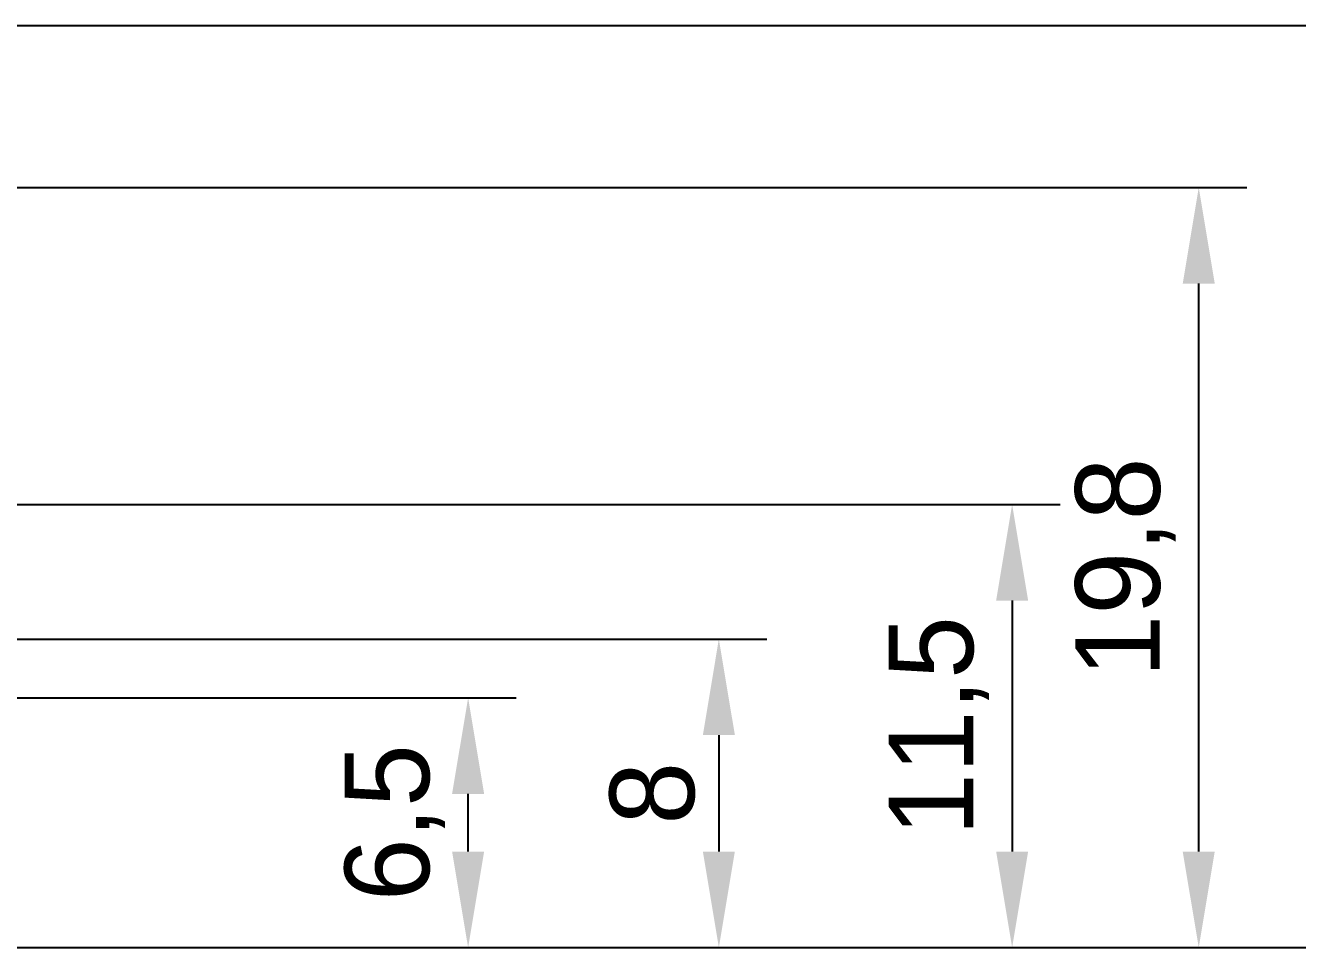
# Model space of a CAD drawing. Header units: millimetres. Extents: x 0 to 200, y 0 to 275.
# Drawn here: x 120.98 to 154.07, y 97.57 to 121.57 of the extents above; entities that cross this region are included whole.
import ezdxf

# ---------------------------------------------------------------- set-up
doc = ezdxf.new("R2010")
doc.units = ezdxf.units.MM
doc.layers.add('Bemaßung', color=2, linetype='Continuous', lineweight=25)
doc.dimstyles.new('ISO-25', dxfattribs={"dimtxt": 2.5, "dimasz": 2.5, "dimexe": 1.25, "dimexo": 0.625, "dimtad": 1, "dimtxsty": 'Standard', "dimcen": 2.5, "dimadec": 0, "dimazin": 0, "dimtfac": 1, "dimtmove": 0, "dimatfit": 3, "dimfxl": 1, "dimarcsym": 0})

# ---------------------------------------------------------------- blocks, each defined once
blk = doc.blocks.new('*D76')
at = {"layer": 'Bemaßung', "color": 0, "lineweight": -2, "transparency": 16777216}
for p, q in [((111.965, 104.074), (133.742, 104.074)), ((132.492, 100.074), (132.492, 101.574)), ((118.48, 97.574), (133.742, 97.574))]:
    blk.add_line(p, q, dxfattribs=at)
at = {"layer": 'Bemaßung', "color": 0, "transparency": 16777216}
for points in [[(132.075, 101.574), (132.909, 101.574), (132.492, 104.074)], [(132.075, 100.074), (132.909, 100.074), (132.492, 97.574)]]:
    blk.add_solid(points, dxfattribs=at)
at = {"layer": 'Defpoints', "color": 0, "transparency": 16777216}
for p in [(111.34, 104.074), (132.492, 104.074), (117.855, 97.574)]:
    blk.add_point(p, dxfattribs=at)
at = {"layer": 'Bemaßung', "color": 0, "transparency": 16777216, "insert": (130.584, 100.824), "char_height": 2.2, "attachment_point": 5, "rotation": 90}
blk.add_mtext('6,5', dxfattribs=at)
blk = doc.blocks.new('*D77')
at = {"layer": 'Bemaßung', "color": 0, "lineweight": -2, "transparency": 16777216}
for p, q in [((97.98, 117.355), (152.75, 117.355)), ((151.5, 100.074), (151.5, 114.855)), ((127.325, 97.574), (152.75, 97.574))]:
    blk.add_line(p, q, dxfattribs=at)
at = {"layer": 'Bemaßung', "color": 0, "transparency": 16777216}
for points in [[(151.083, 114.855), (151.917, 114.855), (151.5, 117.355)], [(151.083, 100.074), (151.917, 100.074), (151.5, 97.574)]]:
    blk.add_solid(points, dxfattribs=at)
at = {"layer": 'Defpoints', "color": 0, "transparency": 16777216}
for p in [(97.355, 117.355), (151.5, 117.355), (126.7, 97.574)]:
    blk.add_point(p, dxfattribs=at)
at = {"layer": 'Bemaßung', "color": 0, "transparency": 16777216, "insert": (149.592, 107.465), "char_height": 2.2, "attachment_point": 5, "rotation": 90}
blk.add_mtext('19,8', dxfattribs=at)
blk = doc.blocks.new('*D78')
at = {"layer": 'Bemaßung', "color": 0, "lineweight": -2, "transparency": 16777216}
for p, q in [((118.48, 121.574), (158.873, 121.574)), ((157.623, 100.074), (157.623, 119.074)), ((127.325, 97.574), (158.873, 97.574))]:
    blk.add_line(p, q, dxfattribs=at)
at = {"layer": 'Bemaßung', "color": 0, "transparency": 16777216}
for points in [[(157.206, 119.074), (158.039, 119.074), (157.623, 121.574)], [(157.206, 100.074), (158.039, 100.074), (157.623, 97.574)]]:
    blk.add_solid(points, dxfattribs=at)
at = {"layer": 'Defpoints', "color": 0, "transparency": 16777216}
for p in [(117.855, 121.574), (157.623, 121.574), (126.7, 97.574)]:
    blk.add_point(p, dxfattribs=at)
at = {"layer": 'Bemaßung', "color": 0, "transparency": 16777216, "insert": (155.898, 109.574), "char_height": 2.2, "attachment_point": 5, "rotation": 90}
blk.add_mtext('24', dxfattribs=at)
blk = doc.blocks.new('*D109')
at = {"layer": 'Bemaßung', "color": 0, "lineweight": -2, "transparency": 16777216}
for p, q in [((100.841, 109.104), (147.895, 109.104)), ((146.645, 106.604), (146.645, 100.074)), ((127.325, 97.574), (147.895, 97.574))]:
    blk.add_line(p, q, dxfattribs=at)
at = {"layer": 'Bemaßung', "color": 0, "transparency": 16777216}
for points in [[(146.229, 106.604), (147.062, 106.604), (146.645, 109.104)], [(146.229, 100.074), (147.062, 100.074), (146.645, 97.574)]]:
    blk.add_solid(points, dxfattribs=at)
at = {"layer": 'Defpoints', "color": 0, "transparency": 16777216}
for p in [(100.216, 109.104), (126.7, 97.574), (146.645, 97.574)]:
    blk.add_point(p, dxfattribs=at)
at = {"layer": 'Bemaßung', "color": 0, "transparency": 16777216, "insert": (144.737, 103.339), "char_height": 2.2, "attachment_point": 5, "rotation": 90}
blk.add_mtext('11,5', dxfattribs=at)
blk = doc.blocks.new('*D112')
at = {"layer": 'Bemaßung', "color": 0, "lineweight": -2, "transparency": 16777216}
for p, q in [((100.841, 105.604), (140.265, 105.604)), ((139.015, 103.104), (139.015, 100.074)), ((118.48, 97.574), (140.265, 97.574))]:
    blk.add_line(p, q, dxfattribs=at)
at = {"layer": 'Bemaßung', "color": 0, "transparency": 16777216}
for points in [[(138.599, 103.104), (139.432, 103.104), (139.015, 105.604)], [(138.599, 100.074), (139.432, 100.074), (139.015, 97.574)]]:
    blk.add_solid(points, dxfattribs=at)
at = {"layer": 'Defpoints', "color": 0, "transparency": 16777216}
for p in [(100.216, 105.604), (117.855, 97.574), (139.015, 97.574)]:
    blk.add_point(p, dxfattribs=at)
at = {"layer": 'Bemaßung', "color": 0, "transparency": 16777216, "insert": (137.29, 101.589), "char_height": 2.2, "attachment_point": 5, "rotation": 90}
blk.add_mtext('8', dxfattribs=at)

msp = doc.modelspace()

# ---------------------------------------------------------------- dimensions: what is measured, and where the dimension line sits
at = {"layer": 'Bemaßung'}
for base, p1, p2, picture, middle in [((157.623, 121.574), (126.7, 97.574), (117.855, 121.574), '*D78', (155.898, 109.574)), ((151.5, 117.355), (126.7, 97.574), (97.355, 117.355), '*D77', (149.592, 107.465)), ((146.645, 97.574), (100.216, 109.104), (126.7, 97.574), '*D109', (144.737, 103.339)), ((139.015, 97.574), (100.216, 105.604), (117.855, 97.574), '*D112', (137.29, 101.589)), ((132.492, 104.074), (117.855, 97.574), (111.34, 104.074), '*D76', (130.584, 100.824))]:
    dim = msp.add_linear_dim(base=base, p1=p1, p2=p2, angle=90, dimstyle='ISO-25', override={"dimtxt": 2.2, "dimdec": 1, "dimtdec": 1, "dimfrac": 2, "dimarcsym": 1}, dxfattribs=at)
    dim.commit()
    dim.dimension.update_dxf_attribs({"geometry": picture, "text_midpoint": middle})

doc.saveas('drawing.dxf')
